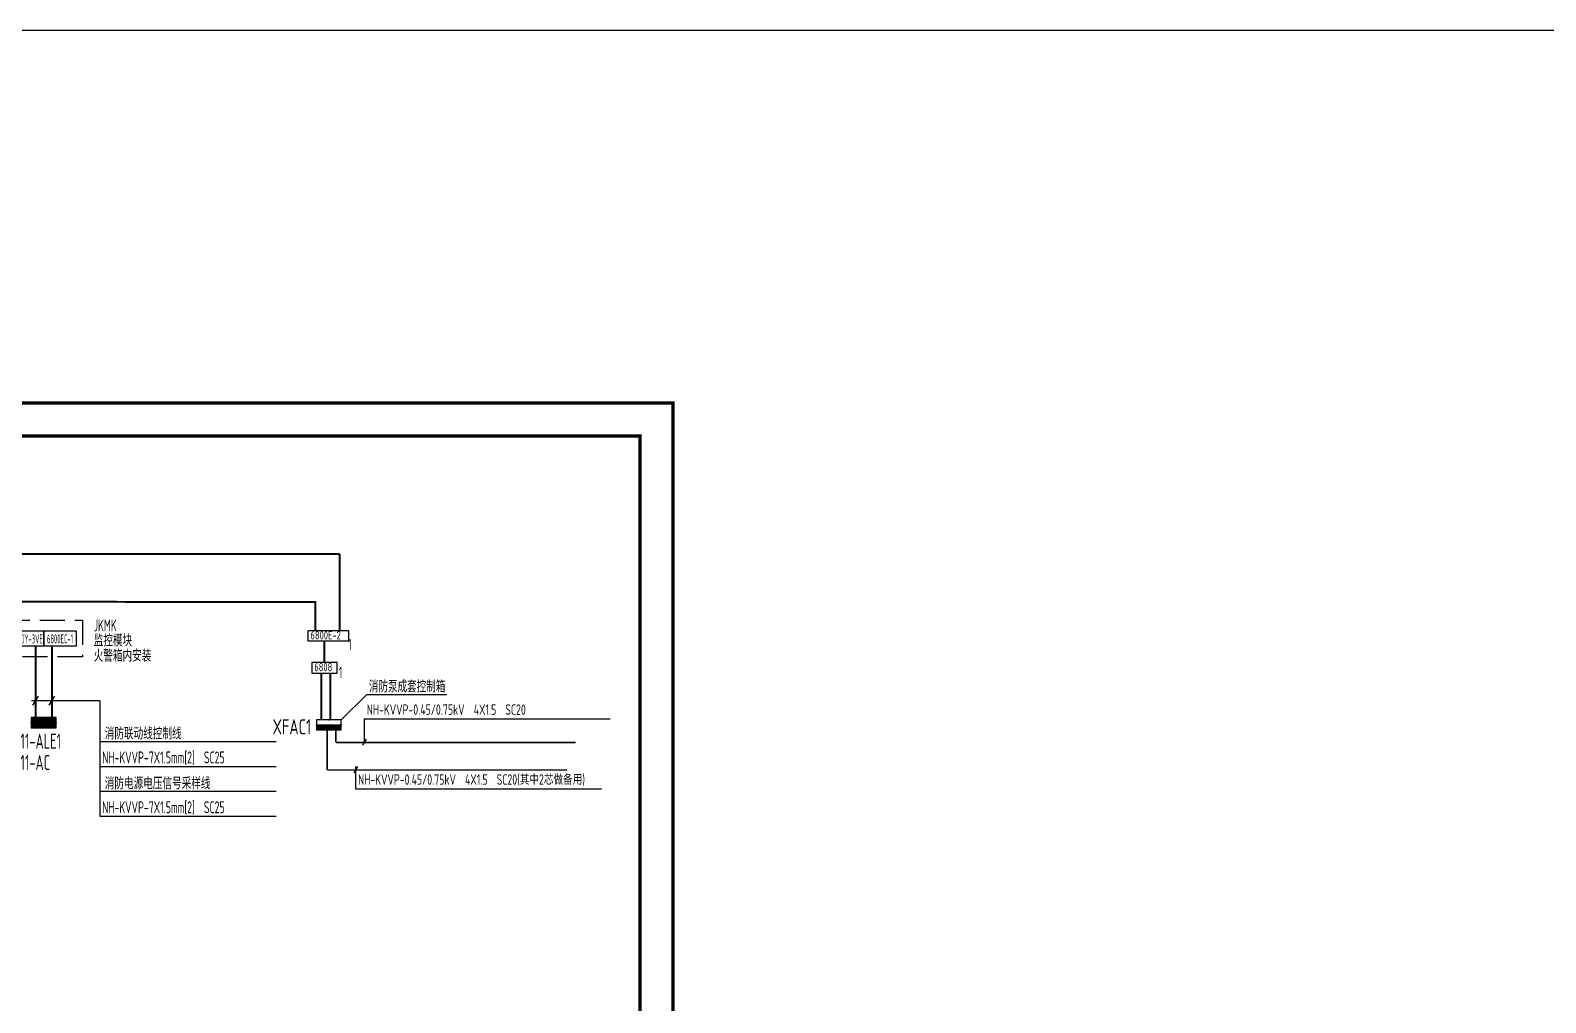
# Model space of a CAD drawing. Extents: x 5394041 to 5729212, y -433068 to -301615.
# Drawn here: x 5629069 to 5674756, y -330925 to -301615 of the extents above; entities that cross this region are included whole.
import ezdxf
from ezdxf.enums import TextEntityAlignment as Align

# ---------------------------------------------------------------- set-up
doc = ezdxf.new("R2010")
doc.units = 0
doc.header["$LTSCALE"] = 1000
doc.header["$MEASUREMENT"] = 0
doc.linetypes.add('DASH', pattern=[0.35, 0.25, -0.1])
doc.linetypes.add('DOTE', pattern=[2.42, 2, -0.2, 0.02, -0.2])
doc.layers.get('0').update_dxf_attribs({"linetype": 'CONTINUOUS'})
for name, color, linetype in [('EQUIP-箱柜', 3, 'CONTINUOUS'), ('PUB_TEXT', 7, 'CONTINUOUS'), ('PUB_TITLE', 4, 'CONTINUOUS'), ('SIG_TEXT', 7, 'CONTINUOUS'), ('WINDOW', 4, 'CONTINUOUS'), ('WIRE-消防', 5, 'CONTINUOUS'), ('WIRE-照明', 1, 'CONTINUOUS'), ('电气', 3, 'CONTINUOUS')]:
    doc.layers.add(name, color=color, linetype=linetype)
doc.styles.add('_TCH_LABEL', font='COMPLEX', dxfattribs={"bigfont": 'GBCBIG'})
doc.styles.add('SCEI', font='sceie.shx', dxfattribs={"width": 0.75, "bigfont": 'sceic.shx'})
doc.styles.add('sceie', font='sceie.shx', dxfattribs={"width": 0.7, "bigfont": 'sceic.shx'})

# ---------------------------------------------------------------- blocks, each defined once
blk = doc.blocks.new('*X41')
at = {"color": 0}
for p, q in [((-250, 33), (-183, 100)), ((-250, 68), (-218, 100)), ((-247, 0), (-147, 100)), ((-212, 0), (-112, 100)), ((-177, 0), (-77, 100)), ((-141, 0), (-41, 100)), ((-106, 0), (-6, 100)), ((-71, 0), (29, 100)), ((-35, 0), (65, 100)), ((0, 0), (100, 100)), ((35, 0), (135, 100)), ((71, 0), (171, 100)), ((106, 0), (206, 100)), ((141, 0), (241, 100)), ((177, 0), (250, 73)), ((212, 0), (250, 38)), ((247, 0), (250, 3))]:
    blk.add_line(p, q, dxfattribs=at)
blk = doc.blocks.new('$equip$00001414')
for p, q in [((0.75, 0.6), (-0.75, 0.6)), ((-0.75, 0.6), (-0.75, 0)), ((-0.75, 0.3), (0.75, 0.3)), ((-0.75, 0), (0.75, 0)), ((0.75, 0), (0.75, 0.6))]:
    blk.add_line(p, q)
at = {"const_width": 0.3}
blk.add_lwpolyline([(-0.75, 0.15), (0.75, 0.15)], dxfattribs=at)
for p in [(-0.75, 0.3), (0, 0.6), (0, 0), (0.75, 0.3)]:
    blk.add_point(p)
at = {"xscale": 0.00300000000061118, "yscale": 0.00300000000061118, "zscale": 0.00300000000061118}
blk.add_blockref('*X41', (0, 0), dxfattribs=at)
at = {"style": '_TCH_LABEL', "flags": 9}
blk.add_attdef('A', (0, 0), '', height=0.00002, dxfattribs=at)
blk = doc.blocks.new('*X23')
at = {"color": 0}
for p, q in [((-250, 33), (-83, 200)), ((-250, 68), (-118, 200)), ((-250, 104), (-154, 200)), ((-250, 139), (-189, 200)), ((-250, 174), (-224, 200)), ((-247, 0), (-47, 200)), ((-212, 0), (-12, 200)), ((-177, 0), (23, 200)), ((-141, 0), (59, 200)), ((-106, 0), (94, 200)), ((-71, 0), (129, 200)), ((-35, 0), (165, 200)), ((0, 0), (200, 200)), ((35, 0), (235, 200)), ((71, 0), (250, 179)), ((106, 0), (250, 144)), ((141, 0), (250, 109)), ((177, 0), (250, 73)), ((212, 0), (250, 38)), ((247, 0), (250, 3))]:
    blk.add_line(p, q, dxfattribs=at)
blk = doc.blocks.new('$equip$00001421')
for p, q in [((0.75, 0.6), (-0.75, 0.6)), ((-0.75, 0.6), (-0.75, 0)), ((-0.75, 0), (0.75, 0)), ((0.75, 0), (0.75, 0.6))]:
    blk.add_line(p, q)
at = {"const_width": 0.6}
blk.add_lwpolyline([(-0.75, 0.3), (0.75, 0.3)], dxfattribs=at)
for p in [(-0.75, 0.3), (0, 0.6), (0, 0), (0.75, 0.3)]:
    blk.add_point(p)
at = {"xscale": 0.00300000000061118, "yscale": 0.00300000000061118, "zscale": 0.00300000000061118}
blk.add_blockref('*X23', (0, 0), dxfattribs=at)
at = {"style": '_TCH_LABEL', "flags": 9}
blk.add_attdef('A', (0, 0), '', height=0.00002, dxfattribs=at)

msp = doc.modelspace()

# ---------------------------------------------------------------- linework, layer by layer
for p, q in [((5638445.1, -322400.1), (5639210.4, -321635.2)), ((5639210.4, -321635.2), (5641628, -321635.2)), ((5629140.3, -321953.4), (5629312.4, -321690.4)), ((5629634.3, -321953.4), (5629806.3, -321690.4))]:
    msp.add_line(p, q)
at = {"color": 1}
msp.add_lwpolyline([(5394041.5, -301614.8), (5684355, -301614.8), (5684355, -433067.9), (5394041.5, -433067.9)], close=True, dxfattribs=at)
at = {"layer": 'PUB_TEXT'}
for p, q in [((5631161.5, -323051.5), (5636482.3, -323051.5)), ((5631161.5, -323802.9), (5636482.3, -323802.9)), ((5631161.5, -324554.3), (5636482.3, -324554.3)), ((5631161.5, -325305.7), (5636482.3, -325305.7))]:
    msp.add_line(p, q, dxfattribs=at)
at = {"layer": 'PUB_TITLE', "const_width": 100}
msp.add_lwpolyline([(5589048.9, -354845.4), (5648448.9, -354845.4), (5648448.9, -312845.4), (5589048.9, -312845.4), (5589048.9, -354845.4)], dxfattribs=at)
msp.add_lwpolyline([(5647448.9, -353845.4), (5591548.9, -353845.4), (5591548.9, -313845.4), (5647448.9, -313845.4)], close=True, dxfattribs=at)
at = {"layer": 'SIG_TEXT'}
for q in [(5629110, -321821.9), (5631161.5, -325305.7)]:
    msp.add_line((5631161.5, -321821.9), q, dxfattribs=at)
at = {"layer": 'SIG_TEXT', "color": 0}
for p, q in [((5639136.1, -322366.4), (5639136.1, -323089.8)), ((5639136.1, -322366.4), (5646554.6, -322366.4)), ((5639091.3, -323165.8), (5639201.7, -322978.5)), ((5638830, -323994.8), (5638940.4, -323807.5)), ((5638874.8, -323806.5), (5638874.8, -324474.4)), ((5638874.8, -324474.4), (5646293.2, -324474.4))]:
    msp.add_line(p, q, dxfattribs=at)
at = {"layer": 'SIG_TEXT', "linetype": 'DASH', "ltscale": 3}
msp.add_lwpolyline([(5628308.3, -319392), (5630638.4, -319392), (5630638.4, -320505.1), (5628308.3, -320505.1)], close=True, dxfattribs=at)
at = {"layer": 'WINDOW', "color": 4}
for points in [[(5629473.3, -319728.4), (5628489.6, -319728.4), (5628489.6, -320168.7), (5629473.3, -320168.7)], [(5630457, -319728.4), (5629473.3, -319728.4), (5629473.3, -320168.7), (5630457, -320168.7)], [(5637441.9, -319708.8), (5638661.7, -319708.8), (5638661.7, -320029.7), (5637441.9, -320029.7)], [(5638316.6, -320667.7), (5637553.2, -320667.7), (5637553.2, -320991.2), (5638316.6, -320991.2)]]:
    msp.add_lwpolyline(points, close=True, dxfattribs=at)
at = {"layer": 'WIRE-消防', "linetype": 'Continuous'}
for points, const_width in [([(5620943.9, -318829.8), (5629852.7, -318840.1)], 60), ([(5629852.7, -318840.1), (5637665.8, -318849.2), (5637665.8, -319708.8)], 60), ([(5638020.9, -323911.1), (5638020.9, -322695.5)], 45), ([(5638282.3, -323082.1), (5638282.3, -322700.1)], 45), ([(5638282.3, -323082.1), (5645509.5, -323082.1)], 45), ([(5638020.9, -323911.1), (5645248.1, -323911.1)], 45)]:
    msp.add_lwpolyline(points, dxfattribs=dict(at, const_width=const_width))
at = {"layer": 'WIRE-消防', "color": 6, "linetype": 'DOTE', "const_width": 60}
for points in [[(5629226.4, -322352.9), (5629226.4, -320168.7)], [(5629720.3, -322392.5), (5629720.3, -320168.7)]]:
    msp.add_lwpolyline(points, dxfattribs=at)
at = {"layer": 'WIRE-消防', "color": 5, "linetype": 'Continuous', "const_width": 60}
for points in [[(5637934.9, -320029.7), (5637934.9, -320667.7)], [(5637847.7, -320987.1), (5637847.7, -322395.7)], [(5638117.1, -320985), (5638117.1, -322398.4)]]:
    msp.add_lwpolyline(points, dxfattribs=at)
at = {"layer": 'WIRE-照明', "color": 1, "linetype": 'DASH', "const_width": 60}
for points in [[(5618277.3, -317402.4), (5638396, -317402.4)], [(5638396, -317402.4), (5638396, -319708.8)]]:
    msp.add_lwpolyline(points, dxfattribs=at)

# ---------------------------------------------------------------- block references
at = {"layer": 'EQUIP-箱柜'}
for name, p, xscale, yscale, zscale in [('$equip$00001421', (5629473.3, -322637.1), 506.0475000003353, 506.0475000003353, 506.0475000003353), ('$equip$00001414', (5638070.1, -322700.1), 500, 500, 500)]:
    msp.add_blockref(name, p, dxfattribs=dict(at, xscale=xscale, yscale=yscale, zscale=zscale))

# ---------------------------------------------------------------- texts
for s, style, width, p in [('XFAC1', 'SCEI', 0.8, (5636376, -322836.3)), ('11-ALE1', 'sceie', 0.7, (5628770.4, -323269.8)), ('11-AC', 'sceie', 0.7, (5628770.4, -323913.6))]:
    msp.add_text(s, height=455.44, dxfattribs=dict(style=style, width=width)).set_placement(p)
at = {"layer": 'PUB_TEXT'}
for s, height, style, width, p in [('监控模块', 360, 'sceie', 0.7, (5630980, -320187.5)), ('JKMK', 360, 'sceie', 0.7, (5630980, -319734.1)), ('6800E-2', 250, 'sceie', 0.8, (5637517, -319976.1)), ('火警箱内安装', 360, 'sceie', 0.7, (5630980, -320647)), ('6808', 250, 'sceie', 0.8, (5637631.4, -320935.6)), ('消防泵成套控制箱', 360, 'sceie', 0.8, (5639278, -321575.1)), ('NH-KVVP-0.45/0.75kV  4X1.5  SC20', 314.874, 'SCEI', 0.8, (5639212.8, -322249)), ('消防联动线控制线', 360, 'sceie', 0.7, (5631313.7, -322990.9)), ('NH-KVVP-7X1.5mm[2]  SC25', 360, 'sceie', 0.7, (5631236.5, -323712.7)), ('消防电源电压信号采样线', 360, 'sceie', 0.7, (5631313.7, -324493.7)), ('NH-KVVP-0.45/0.75kV  4X1.5  SC20(其中2芯做备用)', 314.874, 'SCEI', 0.8, (5638951.5, -324357)), ('NH-KVVP-7X1.5mm[2]  SC25', 360, 'sceie', 0.7, (5631236.5, -325215.5))]:
    msp.add_text(s, height=height, dxfattribs=dict(at, style=style, width=width)).set_placement(p)
at = {"layer": 'PUB_TEXT', "style": 'sceie', "width": 0.5}
for s, p in [('TY-DY-3VE ', (5628981.5, -320095.2)), ('6800EC-1', (5629965.2, -320092.5))]:
    msp.add_text(s, height=270, dxfattribs=at).set_placement(p, align=Align.CENTER)
at = {"layer": '电气', "color": 3, "style": 'sceie', "width": 0.7}
for p in [(5638649.8, -320311.1), (5638372.3, -321141.8)]:
    msp.add_text('1', height=350, dxfattribs=at).set_placement(p)

doc.saveas('drawing.dxf')
